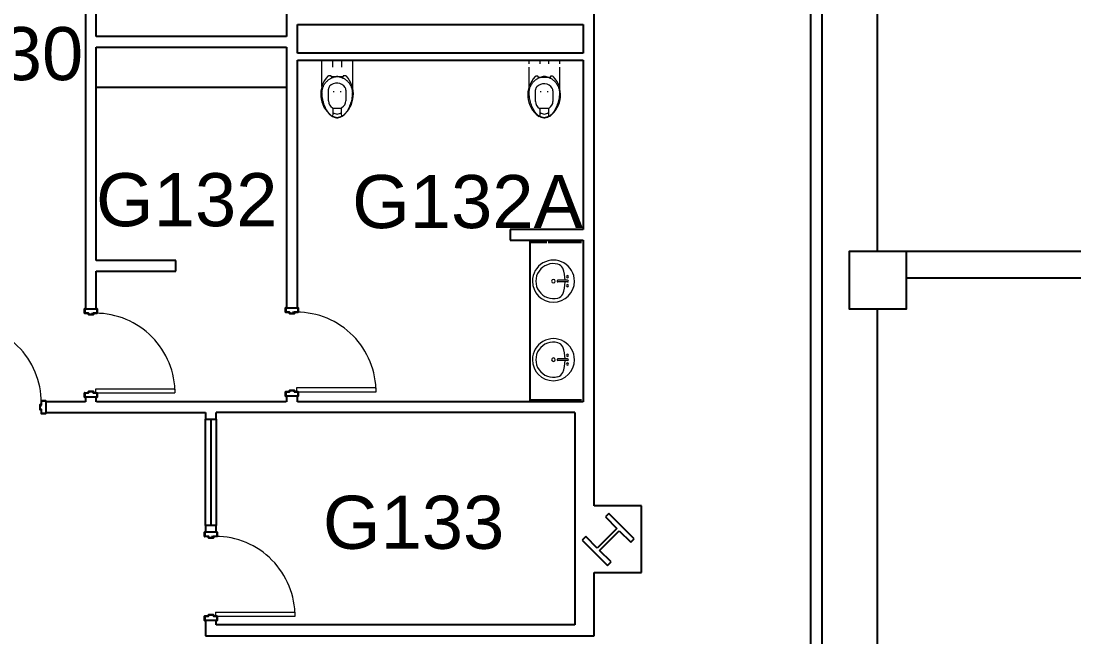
# Model space of a CAD drawing. Header units: inches. Extents: x -115 to 5677, y -261 to 4726.
# Drawn here: x 2193.1 to 2669.1, y 1323.5 to 1601.9 of the extents above; entities that cross this region are included whole.
import ezdxf

# ---------------------------------------------------------------- set-up
doc = ezdxf.new("R2010")
doc.units = ezdxf.units.IN
doc.header["$LTSCALE"] = 96
doc.header["$MEASUREMENT"] = 0
for name, color, linetype in [('A-ANNO-ROOM', 4, 'CONTINUOUS'), ('A-COLS', 5, 'CONTINUOUS'), ('A-DOOR', 2, 'CONTINUOUS'), ('A-FLOR-CASE', 3, 'CONTINUOUS'), ('A-GLAZ', 2, 'CONTINUOUS'), ('A-GLAZ-SILL', 1, 'CONTINUOUS'), ('A-WALL-FULL', 6, 'CONTINUOUS')]:
    doc.layers.add(name, color=color, linetype=linetype)
doc.layers.add('P-FIXT', color=6, linetype='CONTINUOUS', lineweight=9)
doc.styles.add('ARIAL', font='arial.ttf')

# ---------------------------------------------------------------- blocks, each defined once
blk = doc.blocks.new('American Standard Afwall Toilet - 2634_001-V26-ABSWR_AR_GL')
at = {"layer": 'P-FIXT'}
for p, q in [((2422.68, 1610.97), (2422.68, 1612.53)), ((2422.68, 1612.53), (2427.68, 1612.53)), ((2422.68, 1600.41), (2422.68, 1609.53)), ((2427.68, 1611.05), (2427.68, 1612.63)), ((2427.68, 1611), (2427.68, 1611.05)), ((2431.47, 1612.63), (2431.47, 1611.05)), ((2431.47, 1612.53), (2436.46, 1612.53)), ((2431.47, 1611.05), (2431.47, 1611)), ((2436.46, 1612.53), (2436.46, 1610.97)), ((2436.46, 1609.53), (2436.46, 1599.99)), ((2431.6, 1590.72), (2427.48, 1590.72)), ((2429.32, 1586.63), (2429.83, 1586.63))]:
    blk.add_line(p, q, dxfattribs=at)
at = {"layer": 'P-FIXT', "flags": 128}
for points in [[(2425.16, 1603.35), (2425.39, 1603.55), (2425.62, 1603.73), (2425.86, 1603.91), (2426.11, 1604.07), (2426.36, 1604.23), (2426.62, 1604.38), (2426.88, 1604.51), (2427.15, 1604.64), (2427.42, 1604.75), (2427.7, 1604.86), (2427.99, 1604.95), (2428.27, 1605.03), (2428.56, 1605.1), (2428.85, 1605.16), (2429.15, 1605.2), (2429.44, 1605.24), (2429.57, 1605.25)], [(2429.57, 1605.25), (2429.87, 1605.22), (2430.16, 1605.18), (2430.46, 1605.13), (2430.75, 1605.06), (2431.03, 1604.99), (2431.32, 1604.9), (2431.6, 1604.8), (2431.88, 1604.69), (2432.15, 1604.57), (2432.41, 1604.44), (2432.68, 1604.3), (2432.93, 1604.15), (2433.18, 1603.98), (2433.42, 1603.81), (2433.66, 1603.63), (2433.89, 1603.44), (2433.98, 1603.35)], [(2422.72, 1597.6), (2422.72, 1597.89), (2422.73, 1598.19), (2422.75, 1598.49), (2422.78, 1598.78), (2422.82, 1599.08), (2422.88, 1599.37), (2422.94, 1599.66), (2423.02, 1599.95), (2423.11, 1600.23), (2423.21, 1600.51), (2423.33, 1600.78), (2423.45, 1601.05), (2423.58, 1601.32), (2423.73, 1601.58), (2423.88, 1601.83), (2424.05, 1602.08), (2424.22, 1602.32), (2424.41, 1602.56), (2424.6, 1602.78), (2424.8, 1603), (2425.01, 1603.21), (2425.16, 1603.35)], [(2433.98, 1603.35), (2434.2, 1603.15), (2434.41, 1602.93), (2434.61, 1602.71), (2434.8, 1602.49), (2434.98, 1602.25), (2435.15, 1602.01), (2435.31, 1601.76), (2435.47, 1601.5), (2435.61, 1601.24), (2435.74, 1600.97), (2435.86, 1600.7), (2435.97, 1600.42), (2436.06, 1600.14), (2436.15, 1599.86), (2436.23, 1599.57), (2436.29, 1599.28), (2436.34, 1598.99), (2436.38, 1598.69), (2436.41, 1598.4), (2436.43, 1598.1), (2436.43, 1597.8), (2436.43, 1597.6)], [(2425.5, 1589.04), (2425.15, 1589.58), (2424.82, 1590.14), (2424.51, 1590.71), (2424.23, 1591.29), (2423.96, 1591.88), (2423.73, 1592.48), (2423.51, 1593.09), (2423.32, 1593.71), (2423.16, 1594.34), (2423.02, 1594.97), (2422.91, 1595.61), (2422.82, 1596.25), (2422.76, 1596.9), (2422.72, 1597.54), (2422.72, 1597.6)], [(2428.07, 1598.14), (2428.07, 1598.22), (2428.07, 1598.31), (2428.07, 1598.4), (2428.07, 1598.49), (2428.07, 1598.6)], [(2431.07, 1598.58), (2431.07, 1598.48), (2431.07, 1598.38), (2431.07, 1598.29), (2431.07, 1598.21), (2431.07, 1598.14)], [(2436.43, 1597.6), (2436.39, 1596.95), (2436.33, 1596.31), (2436.25, 1595.66), (2436.14, 1595.03), (2436, 1594.39), (2435.84, 1593.77), (2435.65, 1593.15), (2435.44, 1592.53), (2435.2, 1591.93), (2434.94, 1591.34), (2434.66, 1590.76), (2434.36, 1590.18), (2434.03, 1589.63), (2433.68, 1589.08), (2433.65, 1589.04)], [(2429.57, 1586.59), (2429.35, 1586.62), (2429.13, 1586.66), (2428.91, 1586.7), (2428.69, 1586.76), (2428.47, 1586.82), (2428.26, 1586.9), (2428.05, 1586.98), (2427.84, 1587.07), (2427.63, 1587.16), (2427.43, 1587.27), (2427.24, 1587.38), (2427.05, 1587.5), (2426.86, 1587.63), (2426.68, 1587.77), (2426.51, 1587.91), (2426.34, 1588.06), (2426.18, 1588.22), (2426.02, 1588.38), (2425.87, 1588.55), (2425.73, 1588.73), (2425.59, 1588.91), (2425.5, 1589.04)], [(2433.65, 1589.04), (2433.51, 1588.85), (2433.38, 1588.67), (2433.23, 1588.5), (2433.08, 1588.33), (2432.92, 1588.17), (2432.76, 1588.02), (2432.59, 1587.87), (2432.41, 1587.73), (2432.23, 1587.59), (2432.04, 1587.47), (2431.85, 1587.35), (2431.65, 1587.24), (2431.45, 1587.13), (2431.25, 1587.04), (2431.04, 1586.95), (2430.83, 1586.87), (2430.61, 1586.8), (2430.39, 1586.74), (2430.17, 1586.69), (2429.95, 1586.65), (2429.73, 1586.61), (2429.57, 1586.59)]]:
    blk.add_lwpolyline(points, dxfattribs=at)
at = {"layer": 'P-FIXT'}
for centre, radius, start, end in [((2430.15, 1597.84), 7.43, 94.4463, 109.0803), ((2429, 1597.84), 7.43, 70.9197, 85.5537), ((2430.18, 1592.21), 5.65, 237.7599, 261.2223), ((2430.18, 1592.21), 5.65, 239, 263.8618), ((2430.31, 1593.03), 4.81, 237.0333, 261.2318), ((2430.31, 1593.03), 4.81, 237.0333, 261.2318), ((2428.84, 1593.03), 4.81, 278.7682, 302.9667), ((2428.84, 1593.03), 4.81, 278.7682, 302.9667), ((2428.97, 1592.21), 5.65, 276.1382, 301), ((2428.97, 1592.21), 5.65, 278.7777, 302.3198)]:
    blk.add_arc(centre, radius, start, end, dxfattribs=at)
blk = doc.blocks.new('American Standard Afwall Toilet - 2634_001-V27-ABSWR_AR_GL')
at = {"layer": 'P-FIXT'}
for p, q in [((2329.06, 1600.69), (2329.06, 1612.53)), ((2329.06, 1612.53), (2334.05, 1612.53)), ((2334.05, 1611.05), (2334.05, 1612.63)), ((2334.05, 1610.86), (2334.05, 1611.05)), ((2334.05, 1609.82), (2334.05, 1610.86)), ((2334.05, 1609.49), (2334.05, 1609.82)), ((2337.84, 1612.63), (2337.84, 1611.05)), ((2337.84, 1612.53), (2342.84, 1612.53)), ((2337.84, 1611.05), (2337.84, 1610.86)), ((2337.84, 1610.86), (2337.84, 1609.82)), ((2337.84, 1609.82), (2337.84, 1609.49)), ((2342.84, 1612.53), (2342.84, 1600.28)), ((2337.69, 1590.72), (2334.03, 1590.72)), ((2335.69, 1586.63), (2336.21, 1586.63))]:
    blk.add_line(p, q, dxfattribs=at)
at = {"layer": 'P-FIXT', "flags": 128}
for points in [[(2331.54, 1603.35), (2331.76, 1603.55), (2331.99, 1603.73), (2332.23, 1603.91), (2332.48, 1604.07), (2332.73, 1604.23), (2332.99, 1604.38), (2333.26, 1604.51), (2333.53, 1604.64), (2333.8, 1604.75), (2334.08, 1604.86), (2334.36, 1604.95), (2334.65, 1605.03), (2334.94, 1605.1), (2335.23, 1605.16), (2335.52, 1605.2), (2335.82, 1605.24), (2335.95, 1605.25)], [(2335.95, 1605.25), (2336.24, 1605.22), (2336.54, 1605.18), (2336.83, 1605.13), (2337.12, 1605.06), (2337.41, 1604.99), (2337.69, 1604.9), (2337.97, 1604.8), (2338.25, 1604.69), (2338.52, 1604.57), (2338.79, 1604.44), (2339.05, 1604.3), (2339.31, 1604.15), (2339.55, 1603.98), (2339.8, 1603.81), (2340.03, 1603.63), (2340.26, 1603.44), (2340.36, 1603.35)], [(2329.1, 1597.6), (2329.09, 1597.89), (2329.1, 1598.19), (2329.12, 1598.49), (2329.15, 1598.78), (2329.2, 1599.08), (2329.25, 1599.37), (2329.32, 1599.66), (2329.4, 1599.95), (2329.49, 1600.23), (2329.59, 1600.51), (2329.7, 1600.78), (2329.82, 1601.05), (2329.96, 1601.32), (2330.1, 1601.58), (2330.26, 1601.83), (2330.42, 1602.08), (2330.6, 1602.32), (2330.78, 1602.56), (2330.97, 1602.78), (2331.18, 1603), (2331.39, 1603.21), (2331.54, 1603.35)], [(2340.36, 1603.35), (2340.58, 1603.15), (2340.78, 1602.93), (2340.98, 1602.71), (2341.17, 1602.49), (2341.36, 1602.25), (2341.53, 1602.01), (2341.69, 1601.76), (2341.84, 1601.5), (2341.98, 1601.24), (2342.11, 1600.97), (2342.23, 1600.7), (2342.34, 1600.42), (2342.44, 1600.14), (2342.53, 1599.86), (2342.6, 1599.57), (2342.66, 1599.28), (2342.72, 1598.99), (2342.76, 1598.69), (2342.78, 1598.4), (2342.8, 1598.1), (2342.81, 1597.8), (2342.8, 1597.6)], [(2331.88, 1589.04), (2331.52, 1589.58), (2331.19, 1590.14), (2330.89, 1590.71), (2330.6, 1591.29), (2330.34, 1591.88), (2330.1, 1592.48), (2329.89, 1593.09), (2329.7, 1593.71), (2329.54, 1594.34), (2329.4, 1594.97), (2329.28, 1595.61), (2329.2, 1596.25), (2329.13, 1596.9), (2329.1, 1597.54), (2329.1, 1597.6)], [(2334.45, 1598.14), (2334.45, 1598.22), (2334.45, 1598.31), (2334.45, 1598.4), (2334.45, 1598.49), (2334.45, 1598.6)], [(2337.45, 1598.58), (2337.45, 1598.48), (2337.45, 1598.38), (2337.45, 1598.29), (2337.45, 1598.21), (2337.45, 1598.14)], [(2342.8, 1597.6), (2342.77, 1596.95), (2342.71, 1596.31), (2342.62, 1595.66), (2342.51, 1595.03), (2342.37, 1594.39), (2342.21, 1593.77), (2342.03, 1593.15), (2341.81, 1592.53), (2341.58, 1591.93), (2341.32, 1591.34), (2341.04, 1590.76), (2340.73, 1590.18), (2340.4, 1589.63), (2340.05, 1589.08), (2340.02, 1589.04)], [(2335.95, 1586.59), (2335.72, 1586.62), (2335.5, 1586.66), (2335.28, 1586.7), (2335.06, 1586.76), (2334.85, 1586.82), (2334.63, 1586.9), (2334.42, 1586.98), (2334.21, 1587.07), (2334.01, 1587.16), (2333.81, 1587.27), (2333.61, 1587.38), (2333.42, 1587.5), (2333.24, 1587.63), (2333.06, 1587.77), (2332.88, 1587.91), (2332.71, 1588.06), (2332.55, 1588.22), (2332.4, 1588.38), (2332.25, 1588.55), (2332.1, 1588.73), (2331.97, 1588.91), (2331.88, 1589.04)], [(2340.02, 1589.04), (2339.89, 1588.85), (2339.75, 1588.67), (2339.61, 1588.5), (2339.46, 1588.33), (2339.3, 1588.17), (2339.13, 1588.02), (2338.96, 1587.87), (2338.79, 1587.73), (2338.6, 1587.59), (2338.42, 1587.47), (2338.22, 1587.35), (2338.03, 1587.24), (2337.83, 1587.13), (2337.62, 1587.04), (2337.41, 1586.95), (2337.2, 1586.87), (2336.99, 1586.8), (2336.77, 1586.74), (2336.55, 1586.69), (2336.33, 1586.65), (2336.11, 1586.61), (2335.95, 1586.59)]]:
    blk.add_lwpolyline(points, dxfattribs=at)
at = {"layer": 'P-FIXT'}
for centre, radius, start, end in [((2336.53, 1597.84), 7.43, 94.4463, 99.6329), ((2335.37, 1597.84), 7.43, 80.3671, 85.5537), ((2336.55, 1592.21), 5.65, 222.4877, 232.4487), ((2336.55, 1592.21), 5.65, 222.8594, 232.0244), ((2336.55, 1592.21), 5.65, 234.5112, 261.2223), ((2336.55, 1592.21), 5.65, 234.5507, 263.8618), ((2336.68, 1593.03), 4.81, 237.0333, 261.2318), ((2336.68, 1593.03), 4.81, 237.0333, 261.2318), ((2335.22, 1593.03), 4.81, 278.7682, 302.9667), ((2335.22, 1593.03), 4.81, 278.7682, 302.9667), ((2335.34, 1592.21), 5.65, 276.1382, 321.8902), ((2335.34, 1592.21), 5.65, 278.7777, 322.0967)]:
    blk.add_arc(centre, radius, start, end, dxfattribs=at)
blk = doc.blocks.new('American Standard Afwall Toilet_5905_110 - 5905_110-1487930-ABSWR_AR_GL')
at = {"layer": 'P-FIXT'}
for p, q in [((-2.87, 0.5), (-3.79, 0.5)), ((-2.75, 0.12), (-2.75, 0.37)), ((2.75, 0.37), (2.75, 0.12)), ((3.78, 0.5), (2.88, 0.5)), ((2.63, 0), (-2.62, 0)), ((-3.94, -10.93), (-3.94, -5.67)), ((3.94, -5.99), (3.94, -10.83)), ((-1.87, -17.1), (-1.87, -14.43)), ((1.88, -14.33), (1.88, -17.07))]:
    blk.add_line(p, q, dxfattribs=at)
for centre, radius, start, end in [((4.51, -7.92), 11.97, 136.3143, 233.1364), ((-3.79, 0), 0.5, 90, 136.3143), ((-2.87, 0.37), 0.125, 0, 90), ((-2.62, 0.12), 0.125, 180, 270), ((2.63, 0.12), 0.125, 270, 0), ((-4.92, -7.88), 12.24, 308.4211, 42.163), ((2.88, 0.37), 0.125, 90, 180), ((3.78, 0), 0.5, 42.163, 90), ((-1.94, -5.67), 2, 137.5427, 180), ((-0.12, -7.33), 4.46, 33.0986, 137.5427), ((1.94, -5.99), 2, 0, 33.0986), ((-0.44, -10.93), 3.5, 180, 241.0285), ((-2.37, -14.43), 0.5, 0, 61.0285), ((2.38, -14.33), 0.5, 118.9715, 180), ((0.44, -10.83), 3.5, 298.9715, 0), ((-2.37, -17.1), 0.5, 233.1364, 0), ((2.38, -17.07), 0.5, 180, 308.4211)]:
    blk.add_arc(centre, radius, start, end, dxfattribs=at)
blk = doc.blocks.new('Sink Vanity-Round1 - 19_ x 19_-3614494-ABSWR_AR_GL')
at = {"layer": 'P-FIXT'}
for p, q in [((3.43, -9.73), (3.43, -5.36)), ((4.18, -9.73), (4.18, -5.36))]:
    blk.add_line(p, q, dxfattribs=at)
for centre, radius, start, end in [((3.81, -3.35), 9.5, 90, 270), ((3.81, -3.35), 9.5, 270, 90), ((3.81, -3.35), 7.93, 345.3071, 194.6929), ((3.81, -3.35), 0.813, 0, 180), ((3.81, -3.35), 0.812, 180, 0), ((0.05, -4.11), 4.12, 197.8096, 239.2073), ((3.81, 9.17), 17.81, 250.7914, 268.7933), ((1.81, -9.73), 0.5, 0, 180), ((3.81, -5.36), 0.375, 0, 180), ((3.81, 9.17), 17.81, 271.2067, 289.2086), ((5.81, -9.73), 0.5, 0, 180), ((7.56, -4.11), 4.12, 300.7927, 342.1904), ((1.81, -9.73), 0.5, 180, 0), ((3.81, -9.73), 0.375, 180, 0), ((5.81, -9.73), 0.5, 180, 0)]:
    blk.add_arc(centre, radius, start, end, dxfattribs=at)
blk = doc.blocks.new('Counter Top_Restroom - 24_ Depth-14044447-ABSWR_AR_GL')
at = {"layer": 'A-FLOR-CASE'}
for p, q in [((25.49, 24), (-47.26, 24)), ((-47.26, 24), (-47.26, 0.75)), ((25.49, 24), (-47.26, 24)), ((-47.26, 24), (-47.26, 0.75)), ((-46.51, 24), (-46.51, 0.75)), ((24.74, 24), (24.74, 16.3)), ((25.49, 18.03), (25.49, 24)), ((25.49, 18.03), (25.49, 24)), ((24.74, 15.7), (24.74, 0.75)), ((25.49, 0.75), (25.49, 13.97)), ((25.49, 0.75), (25.49, 13.97))]:
    blk.add_line(p, q, dxfattribs=at)
blk = doc.blocks.new('Locker_Slope_Hood_ASI - Locker Sloping Top - 4Hx86WX18D-7696977-ABSWR_AR_GL')
at = {"layer": 'A-FLOR-CASE'}
for p, q in [((-45, -9.77), (-45, 8.23)), ((-45, 8.23), (41, 8.23)), ((41, 8.23), (41, -9.77)), ((-45, -9.77), (41, -9.77))]:
    blk.add_line(p, q, dxfattribs=at)
blk = doc.blocks.new('Locker_Slope_Hood_ASI - Locker Sloping Top - 4Hx86WX18D-7697936-ABSWR_AR_GL')
at = {"layer": 'A-FLOR-CASE'}
for p, q in [((-45, -8.23), (-45, 9.77)), ((41, 9.77), (-45, 9.77)), ((41, 9.77), (41, -8.23)), ((41, -8.23), (-45, -8.23))]:
    blk.add_line(p, q, dxfattribs=at)

msp = doc.modelspace()

# ---------------------------------------------------------------- linework, layer by layer
at = {"layer": 'A-COLS'}
for p, q in [((2458.86, 1379.41), (2457.26, 1377.81)), ((2457.26, 1377.81), (2462.49, 1372.58)), ((2470.31, 1367.95), (2458.86, 1379.41)), ((2462.49, 1372.58), (2453.59, 1363.68)), ((2454.59, 1362.69), (2463.48, 1371.58)), ((2463.48, 1371.58), (2468.71, 1366.35)), ((2448.36, 1368.91), (2446.76, 1367.32)), ((2446.76, 1367.32), (2458.22, 1355.86)), ((2453.59, 1363.68), (2448.36, 1368.91)), ((2468.71, 1366.35), (2470.31, 1367.95)), ((2459.82, 1357.46), (2454.59, 1362.69)), ((2458.22, 1355.86), (2459.82, 1357.46))]:
    msp.add_line(p, q, dxfattribs=at)
at = {"layer": 'A-DOOR'}
for p, q in [((2221.84, 1469.92), (2221.84, 1471.8)), ((2221.9, 1471.86), (2222.28, 1471.86)), ((2221.9, 1471.8), (2221.9, 1469.92)), ((2222.28, 1471.8), (2221.9, 1471.8)), ((2222.28, 1471.86), (2222.28, 1471.8)), ((2227.15, 1471.86), (2227.53, 1471.86)), ((2227.15, 1471.8), (2227.15, 1471.86)), ((2227.53, 1471.8), (2227.15, 1471.8)), ((2227.53, 1469.92), (2227.53, 1471.8)), ((2227.59, 1471.8), (2227.59, 1469.92)), ((2312.72, 1470.42), (2312.72, 1472.3)), ((2312.78, 1472.36), (2313.15, 1472.36)), ((2312.78, 1472.3), (2312.78, 1470.42)), ((2313.15, 1472.3), (2312.78, 1472.3)), ((2313.15, 1472.36), (2313.15, 1472.3)), ((2318.03, 1472.36), (2318.4, 1472.36)), ((2318.03, 1472.3), (2318.03, 1472.36)), ((2318.4, 1472.3), (2318.03, 1472.3)), ((2318.4, 1470.42), (2318.4, 1472.3)), ((2318.47, 1472.3), (2318.47, 1470.42)), ((2221.9, 1469.92), (2223.56, 1469.92)), ((2223.56, 1469.86), (2221.9, 1469.86)), ((2223.59, 1469.3), (2223.59, 1469.83)), ((2223.65, 1469.83), (2223.65, 1469.3)), ((2223.65, 1469.3), (2225.78, 1469.3)), ((2225.78, 1469.24), (2223.65, 1469.24)), ((2225.78, 1469.3), (2225.78, 1469.83)), ((2225.84, 1469.83), (2225.84, 1469.3)), ((2225.87, 1469.92), (2227.53, 1469.92)), ((2227.53, 1469.86), (2225.87, 1469.86)), ((2312.78, 1470.42), (2314.44, 1470.42)), ((2314.44, 1470.36), (2312.78, 1470.36)), ((2314.47, 1469.8), (2314.47, 1470.33)), ((2314.53, 1470.33), (2314.53, 1469.8)), ((2314.53, 1469.8), (2316.65, 1469.8)), ((2316.65, 1469.74), (2314.53, 1469.74)), ((2316.65, 1469.8), (2316.65, 1470.33)), ((2316.72, 1470.33), (2316.72, 1469.8)), ((2316.75, 1470.42), (2318.4, 1470.42)), ((2318.4, 1470.36), (2316.75, 1470.36)), ((2221.84, 1431.92), (2221.84, 1433.8)), ((2221.9, 1433.86), (2223.56, 1433.86)), ((2221.9, 1433.8), (2221.9, 1431.92)), ((2223.56, 1433.8), (2221.9, 1433.8)), ((2223.59, 1433.89), (2223.59, 1434.42)), ((2223.65, 1434.49), (2225.78, 1434.49)), ((2223.65, 1434.42), (2223.65, 1433.89)), ((2225.78, 1434.42), (2223.65, 1434.42)), ((2225.78, 1433.89), (2225.78, 1434.42)), ((2225.84, 1434.42), (2225.84, 1433.89)), ((2225.87, 1433.86), (2227.53, 1433.86)), ((2227.53, 1433.8), (2225.87, 1433.8)), ((2227.53, 1431.92), (2227.53, 1433.8)), ((2227.59, 1433.8), (2227.59, 1431.92)), ((2312.72, 1432.42), (2312.72, 1434.3)), ((2312.78, 1434.36), (2314.44, 1434.36)), ((2312.78, 1434.3), (2312.78, 1432.42)), ((2314.44, 1434.3), (2312.78, 1434.3)), ((2314.47, 1434.39), (2314.47, 1434.92)), ((2314.53, 1434.99), (2316.65, 1434.99)), ((2314.53, 1434.92), (2314.53, 1434.39)), ((2316.65, 1434.92), (2314.53, 1434.92)), ((2316.65, 1434.39), (2316.65, 1434.92)), ((2316.72, 1434.92), (2316.72, 1434.39)), ((2316.75, 1434.36), (2318.4, 1434.36)), ((2318.4, 1434.3), (2316.75, 1434.3)), ((2318.4, 1432.42), (2318.4, 1434.3)), ((2318.47, 1434.3), (2318.47, 1432.42)), ((2201.65, 1428.49), (2201.65, 1426.36)), ((2202.25, 1428.55), (2201.72, 1428.55)), ((2201.72, 1426.36), (2201.72, 1428.49)), ((2201.72, 1428.49), (2202.25, 1428.49)), ((2202.28, 1430.24), (2202.28, 1428.58)), ((2204.22, 1430.3), (2202.34, 1430.3)), ((2202.34, 1428.58), (2202.34, 1430.24)), ((2202.34, 1430.24), (2204.22, 1430.24)), ((2204.22, 1430.24), (2204.22, 1429.86)), ((2204.22, 1429.86), (2204.28, 1429.86)), ((2204.28, 1429.86), (2204.28, 1430.24)), ((2221.9, 1431.92), (2222.28, 1431.92)), ((2222.28, 1431.86), (2221.9, 1431.86)), ((2222.28, 1431.92), (2222.28, 1431.86)), ((2227.15, 1431.92), (2227.53, 1431.92)), ((2227.15, 1431.86), (2227.15, 1431.92)), ((2227.53, 1431.86), (2227.15, 1431.86)), ((2312.78, 1432.42), (2313.15, 1432.42)), ((2313.15, 1432.36), (2312.78, 1432.36)), ((2313.15, 1432.42), (2313.15, 1432.36)), ((2318.03, 1432.42), (2318.4, 1432.42)), ((2318.03, 1432.36), (2318.03, 1432.42)), ((2318.4, 1432.36), (2318.03, 1432.36)), ((2202.25, 1426.36), (2201.72, 1426.36)), ((2201.72, 1426.3), (2202.25, 1426.3)), ((2202.28, 1426.27), (2202.28, 1424.61)), ((2202.34, 1424.61), (2202.34, 1426.27)), ((2204.22, 1424.61), (2202.34, 1424.61)), ((2202.34, 1424.55), (2204.22, 1424.55)), ((2204.28, 1424.99), (2204.22, 1424.99)), ((2204.22, 1424.99), (2204.22, 1424.61)), ((2204.28, 1424.61), (2204.28, 1424.99)), ((2276.09, 1369.05), (2276.09, 1370.92)), ((2276.15, 1370.99), (2276.53, 1370.99)), ((2276.15, 1370.92), (2276.15, 1369.05)), ((2276.53, 1370.92), (2276.15, 1370.92)), ((2276.53, 1370.99), (2276.53, 1370.92)), ((2281.4, 1370.99), (2281.78, 1370.99)), ((2281.4, 1370.92), (2281.4, 1370.99)), ((2281.78, 1370.92), (2281.4, 1370.92)), ((2281.78, 1369.05), (2281.78, 1370.92)), ((2281.84, 1370.92), (2281.84, 1369.05)), ((2276.15, 1369.05), (2277.81, 1369.05)), ((2277.81, 1368.99), (2276.15, 1368.99)), ((2277.84, 1368.42), (2277.84, 1368.96)), ((2277.9, 1368.96), (2277.9, 1368.42)), ((2277.9, 1368.42), (2280.03, 1368.42)), ((2280.03, 1368.36), (2277.9, 1368.36)), ((2280.03, 1368.42), (2280.03, 1368.96)), ((2280.09, 1368.96), (2280.09, 1368.42)), ((2280.12, 1369.05), (2281.78, 1369.05)), ((2281.78, 1368.99), (2280.12, 1368.99)), ((2276.09, 1331.05), (2276.09, 1332.92)), ((2276.15, 1332.99), (2277.81, 1332.99)), ((2276.15, 1332.92), (2276.15, 1331.05)), ((2277.81, 1332.92), (2276.15, 1332.92)), ((2277.84, 1333.02), (2277.84, 1333.55)), ((2277.9, 1333.61), (2280.03, 1333.61)), ((2277.9, 1333.55), (2277.9, 1333.02)), ((2280.03, 1333.55), (2277.9, 1333.55)), ((2280.03, 1333.02), (2280.03, 1333.55)), ((2280.09, 1333.55), (2280.09, 1333.02)), ((2280.12, 1332.99), (2281.78, 1332.99)), ((2281.78, 1332.92), (2280.12, 1332.92)), ((2281.78, 1331.05), (2281.78, 1332.92)), ((2281.84, 1332.92), (2281.84, 1331.05)), ((2276.15, 1331.05), (2276.53, 1331.05)), ((2276.53, 1330.99), (2276.15, 1330.99)), ((2276.53, 1331.05), (2276.53, 1330.99)), ((2281.4, 1331.05), (2281.78, 1331.05)), ((2281.4, 1330.99), (2281.4, 1331.05)), ((2281.78, 1330.99), (2281.4, 1330.99))]:
    msp.add_line(p, q, dxfattribs=at)
at = {"layer": 'A-DOOR', "lineweight": 9}
for p, q in [((2262.72, 1435.61), (2226.72, 1435.61)), ((2226.72, 1435.61), (2226.72, 1433.86)), ((2227.53, 1433.86), (2262.72, 1433.86)), ((2262.72, 1435.61), (2262.72, 1433.86)), ((2353.59, 1436.11), (2317.59, 1436.11)), ((2317.59, 1436.11), (2317.59, 1434.36)), ((2318.4, 1434.36), (2353.59, 1434.36)), ((2353.59, 1434.36), (2353.59, 1436.11)), ((2280.97, 1334.74), (2316.97, 1334.74)), ((2280.97, 1334.74), (2280.97, 1332.99)), ((2281.78, 1332.99), (2316.97, 1332.99)), ((2316.97, 1332.99), (2316.97, 1334.74))]:
    msp.add_line(p, q, dxfattribs=at)
at = {"layer": 'A-DOOR'}
for centre, radius, start, end in [((2221.9, 1471.8), 0.0625, 90, 180), ((2227.53, 1471.8), 0.0625, 0, 90), ((2312.78, 1472.3), 0.0625, 90, 180), ((2318.4, 1472.3), 0.0625, 0, 90), ((2221.9, 1469.92), 0.0625, 180, 270), ((2223.56, 1469.83), 0.0938, 0, 90), ((2223.56, 1469.83), 0.0313, 0, 90), ((2223.65, 1469.3), 0.0625, 180, 270), ((2225.87, 1469.83), 0.0938, 90, 180), ((2225.78, 1469.3), 0.0625, 270, 0), ((2225.87, 1469.83), 0.0313, 90, 180), ((2227.53, 1469.92), 0.0625, 270, 0), ((2312.78, 1470.42), 0.0625, 180, 270), ((2314.44, 1470.33), 0.0938, 0, 90), ((2314.44, 1470.33), 0.0313, 0, 90), ((2314.53, 1469.8), 0.0625, 180, 270), ((2316.75, 1470.33), 0.0938, 90, 180), ((2316.65, 1469.8), 0.0625, 270, 0), ((2316.75, 1470.33), 0.0313, 90, 180), ((2318.4, 1470.42), 0.0625, 270, 0), ((2221.9, 1433.8), 0.0625, 90, 180), ((2223.56, 1433.89), 0.0312, 270, 0), ((2223.56, 1433.89), 0.0938, 270, 0), ((2223.65, 1434.42), 0.0625, 90, 180), ((2225.78, 1434.42), 0.0625, 0, 90), ((2225.87, 1433.89), 0.0938, 180, 270), ((2225.87, 1433.89), 0.0312, 180, 270), ((2227.53, 1433.8), 0.0625, 0, 90), ((2312.78, 1434.3), 0.0625, 90, 180), ((2314.44, 1434.39), 0.0312, 270, 0), ((2314.44, 1434.39), 0.0938, 270, 0), ((2314.53, 1434.92), 0.0625, 90, 180), ((2316.65, 1434.92), 0.0625, 0, 90), ((2316.75, 1434.39), 0.0938, 180, 270), ((2316.75, 1434.39), 0.0312, 180, 270), ((2318.4, 1434.3), 0.0625, 0, 90), ((2201.72, 1428.49), 0.0625, 90, 180), ((2202.25, 1428.58), 0.0937, 270, 360), ((2202.25, 1428.58), 0.0313, 270, 0), ((2202.34, 1430.24), 0.0625, 90, 180), ((2204.22, 1430.24), 0.0625, 0, 90), ((2221.9, 1431.92), 0.0625, 180, 270), ((2227.53, 1431.92), 0.0625, 270, 0), ((2312.78, 1432.42), 0.0625, 180, 270), ((2318.4, 1432.42), 0.0625, 270, 0), ((2201.72, 1426.36), 0.0625, 180, 270), ((2202.25, 1426.27), 0.0938, 0, 90), ((2202.25, 1426.27), 0.0313, 0, 90), ((2202.34, 1424.61), 0.0625, 180, 270), ((2204.22, 1424.61), 0.0625, 270, 0), ((2276.15, 1370.92), 0.0625, 90, 180), ((2281.78, 1370.92), 0.0625, 0, 90), ((2276.15, 1369.05), 0.0625, 180, 270), ((2277.81, 1368.96), 0.0938, 0, 90), ((2277.81, 1368.96), 0.0313, 0, 90), ((2277.9, 1368.42), 0.0625, 180, 270), ((2280.12, 1368.96), 0.0938, 90, 180), ((2280.03, 1368.42), 0.0625, 270, 0), ((2280.12, 1368.96), 0.0313, 90, 180), ((2281.78, 1369.05), 0.0625, 270, 0), ((2276.15, 1332.92), 0.0625, 90, 180), ((2277.81, 1333.02), 0.0312, 270, 0), ((2277.81, 1333.02), 0.0938, 270, 0), ((2277.9, 1333.55), 0.0625, 90, 180), ((2280.03, 1333.55), 0.0625, 0, 90), ((2280.12, 1333.02), 0.0938, 180, 270), ((2280.12, 1333.02), 0.0312, 180, 270), ((2281.78, 1332.92), 0.0625, 0, 90), ((2276.15, 1331.05), 0.0625, 180, 270), ((2281.78, 1331.05), 0.0625, 270, 0)]:
    msp.add_arc(centre, radius, start, end, dxfattribs=at)
at = {"layer": 'A-DOOR', "lineweight": 9}
for centre, start, end in [((2226.72, 1433.86), 2.2863, 92.7863), ((2317.59, 1434.36), 2.2863, 92.7863), ((2166.28, 1429.42), 357.2137, 87.7137), ((2280.97, 1332.99), 2.2863, 92.7863)]:
    msp.add_arc(centre, 36, start, end, dxfattribs=at)
at = {"layer": 'A-GLAZ'}
msp.add_lwpolyline([(2278.97, 1421.99), (2278.97, 1373.99)], dxfattribs=at)
at = {"layer": 'A-GLAZ-SILL'}
for p, q in [((2276.53, 1373.99), (2276.53, 1421.99)), ((2281.4, 1421.99), (2281.4, 1373.99))]:
    msp.add_line(p, q, dxfattribs=at)
at = {"layer": 'A-WALL-FULL'}
for p, q in [((2555.28, 692.4), (2555.28, 1926.67)), ((2550.03, 1920.55), (2550.03, 692.4)), ((2452.15, 1382.74), (2452.15, 1778.99)), ((2580.28, 1497.81), (2580.28, 1755.31)), ((2222.28, 1713.11), (2222.28, 1471.86)), ((2318.03, 1600.36), (2447.28, 1600.36)), ((2318.03, 1587.36), (2318.03, 1600.36)), ((2447.28, 1600.36), (2447.28, 1587.36)), ((2447.28, 1587.36), (2318.03, 1587.36)), ((2318.03, 1584.24), (2447.28, 1584.24)), ((2318.03, 1472.36), (2318.03, 1584.24)), ((2447.28, 1584.24), (2447.28, 1507.74)), ((2227.15, 1493.74), (2227.15, 1572.05)), ((2313.15, 1572.05), (2313.15, 1472.36)), ((2447.28, 1507.74), (2414.28, 1507.74)), ((2414.28, 1507.74), (2414.28, 1502.86)), ((2414.28, 1502.86), (2447.28, 1502.86)), ((2447.28, 1502.86), (2447.28, 1429.86)), ((2263.15, 1493.74), (2227.15, 1493.74)), ((2263.15, 1488.86), (2263.15, 1493.74)), ((2227.15, 1471.86), (2227.15, 1488.86)), ((2227.15, 1488.86), (2263.15, 1488.86)), ((2593.4, 1485.81), (2749.65, 1485.81)), ((2222.28, 1471.86), (2227.15, 1471.86)), ((2313.15, 1472.36), (2318.03, 1472.36)), ((2580.28, 1205.31), (2580.28, 1471.81)), ((2222.28, 1429.86), (2204.28, 1429.86)), ((2204.28, 1429.86), (2204.28, 1424.99)), ((2227.15, 1431.86), (2222.28, 1431.86)), ((2222.28, 1431.86), (2222.28, 1429.86)), ((2227.15, 1429.86), (2227.15, 1431.86)), ((2313.03, 1429.86), (2227.28, 1429.86)), ((2318.03, 1432.36), (2313.15, 1432.36)), ((2313.15, 1432.36), (2313.15, 1429.86)), ((2318.03, 1429.86), (2318.03, 1432.36)), ((2447.28, 1429.86), (2318.03, 1429.86)), ((2204.28, 1424.99), (2276.53, 1424.99)), ((2276.53, 1424.99), (2276.53, 1421.99)), ((2443.53, 1424.99), (2281.4, 1424.99)), ((2281.4, 1421.99), (2281.4, 1424.99)), ((2443.53, 1424.99), (2443.53, 1328.99)), ((2276.53, 1421.99), (2281.4, 1421.99)), ((2473.53, 1382.74), (2452.15, 1382.74)), ((2473.53, 1352.74), (2473.53, 1382.74)), ((2276.53, 1373.99), (2276.53, 1370.99)), ((2281.4, 1373.99), (2276.53, 1373.99)), ((2276.53, 1370.99), (2281.4, 1370.99)), ((2281.4, 1370.99), (2281.4, 1373.99)), ((2452.15, 1324.11), (2452.15, 1352.74)), ((2452.15, 1352.74), (2473.53, 1352.74)), ((2276.53, 1330.99), (2276.53, 1324.11)), ((2281.4, 1330.99), (2276.53, 1330.99)), ((2281.4, 1328.99), (2281.4, 1330.99)), ((2443.53, 1328.99), (2281.4, 1328.99)), ((2276.53, 1324.11), (2452.15, 1324.11))]:
    msp.add_line(p, q, dxfattribs=at)
msp.add_lwpolyline([(2749.65, 1497.81), (2567.4, 1497.81), (2567.4, 1471.81), (2593.4, 1471.81), (2593.4, 1497.81)], dxfattribs=at)

# ---------------------------------------------------------------- block references
at = {"layer": 'A-FLOR-CASE'}
for name, p in [('Locker_Slope_Hood_ASI - Locker Sloping Top - 4Hx86WX18D-7697936-ABSWR_AR_GL', (2272.15, 1603.15)), ('Locker_Slope_Hood_ASI - Locker Sloping Top - 4Hx86WX18D-7696977-ABSWR_AR_GL', (2272.15, 1581.82))]:
    msp.add_blockref(name, p, dxfattribs=at)
at = {"layer": 'A-WALL-FULL', "rotation": 89.99999999895618}
msp.add_blockref('Counter Top_Restroom - 24_ Depth-14044447-ABSWR_AR_GL', (2447.15, 1477.25), dxfattribs=at)
at = {"layer": 'P-FIXT'}
for name, p in [('American Standard Afwall Toilet - 2634_001-V27-ABSWR_AR_GL', (0.08, -28.39)), ('American Standard Afwall Toilet - 2634_001-V26-ABSWR_AR_GL', (0.08, -28.39)), ('American Standard Afwall Toilet_5905_110 - 5905_110-1487930-ABSWR_AR_GL', (2336.03, 1576.74)), ('American Standard Afwall Toilet_5905_110 - 5905_110-1487930-ABSWR_AR_GL', (2429.65, 1576.45))]:
    msp.add_blockref(name, p, dxfattribs=at)
at = {"layer": 'P-FIXT', "rotation": 89.99999999895626}
for p in [(2430.43, 1480.56), (2430.43, 1445.06)]:
    msp.add_blockref('Sink Vanity-Round1 - 19_ x 19_-3614494-ABSWR_AR_GL', p, dxfattribs=at)

# ---------------------------------------------------------------- texts
at = {"layer": 'A-ANNO-ROOM', "style": 'ARIAL'}
for s, p in [('G130', (2139.23, 1575.21)), ('G132', (2227.02, 1509.18)), ('G132A', (2342.8, 1508.33)), ('G133', (2329.57, 1363.38))]:
    msp.add_text(s, height=24, dxfattribs=at).set_placement(p)

doc.saveas('drawing.dxf')
